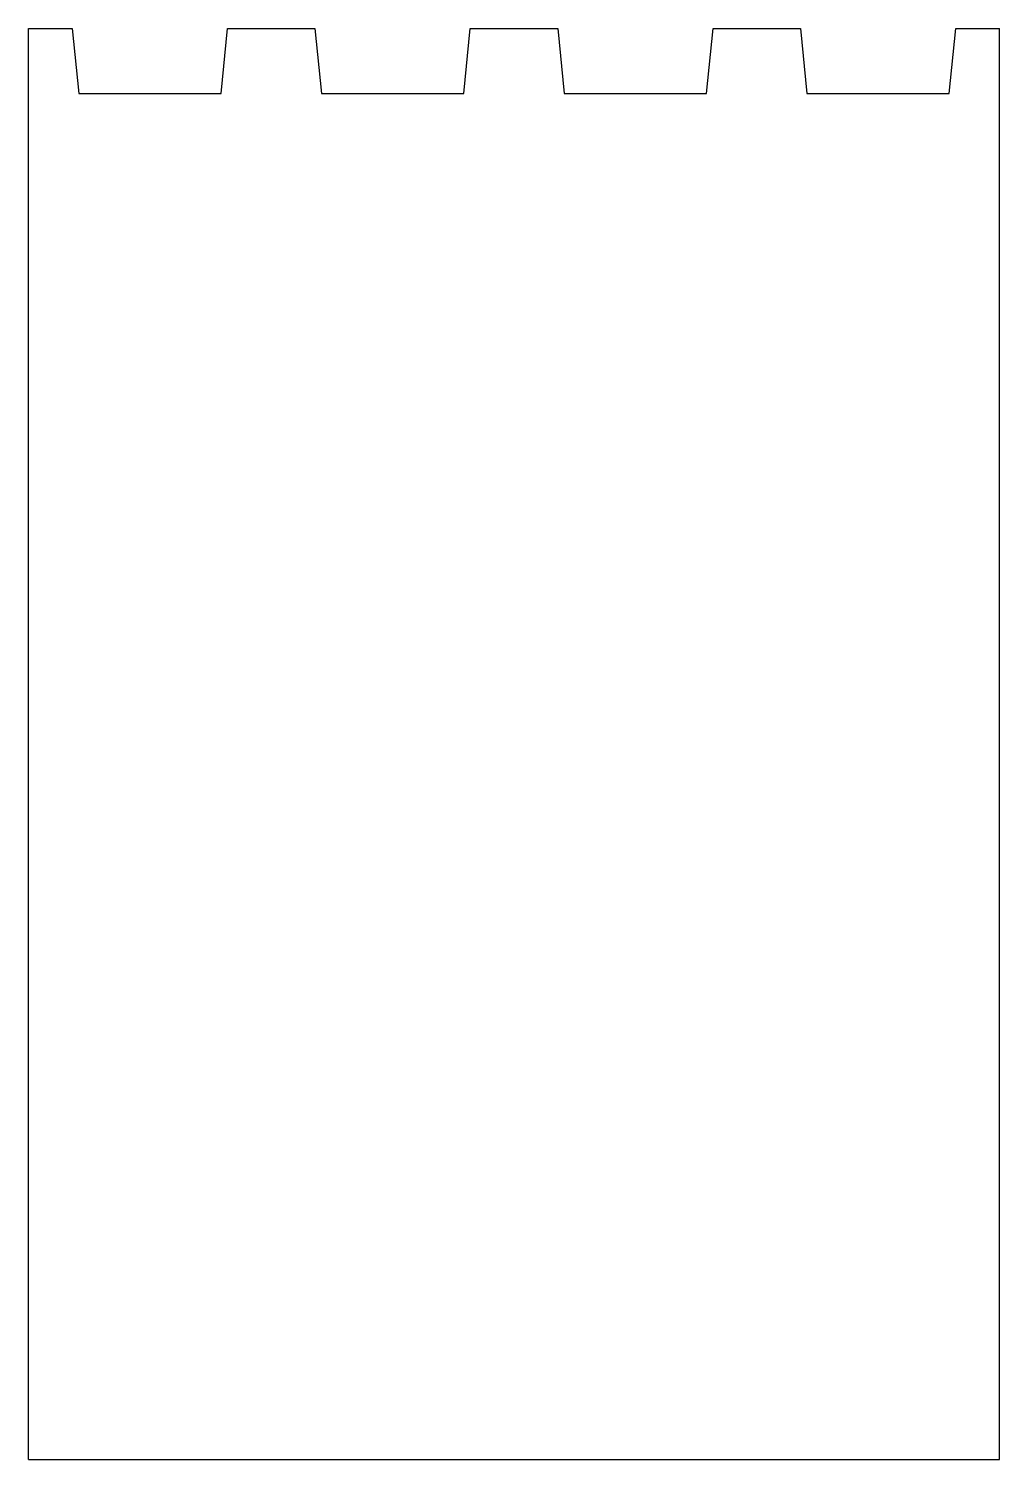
# Model space of a CAD drawing. Header units: millimetres. Extents: x -131 to 19, y -103 to 118.
import ezdxf

# ---------------------------------------------------------------- set-up
doc = ezdxf.new("R2010")
doc.units = ezdxf.units.MM

msp = doc.modelspace()

# ---------------------------------------------------------------- linework, layer by layer
at = {"color": 7, "linetype": 'Continuous', "lineweight": 25}
for p, q in [((-131.25, -103), (-131.25, 118)), ((-131.25, 118), (-124.5, 118)), ((-124.5, 118), (-123.5, 108)), ((-101.5, 108), (-100.5, 118)), ((-100.5, 118), (-87, 118)), ((-87, 118), (-86, 108)), ((-64, 108), (-63, 118)), ((-63, 118), (-49.5, 118)), ((-49.5, 118), (-48.5, 108)), ((-26.5, 108), (-25.5, 118)), ((-25.5, 118), (-12, 118)), ((-12, 118), (-11, 108)), ((11, 108), (12, 118)), ((12, 118), (18.75, 118)), ((18.75, -103), (18.75, 118)), ((-123.5, 108), (-101.5, 108)), ((-86, 108), (-64, 108)), ((-48.5, 108), (-26.5, 108)), ((-11, 108), (11, 108)), ((-131.25, -103), (18.75, -103))]:
    msp.add_line(p, q, dxfattribs=at)

doc.saveas('drawing.dxf')
